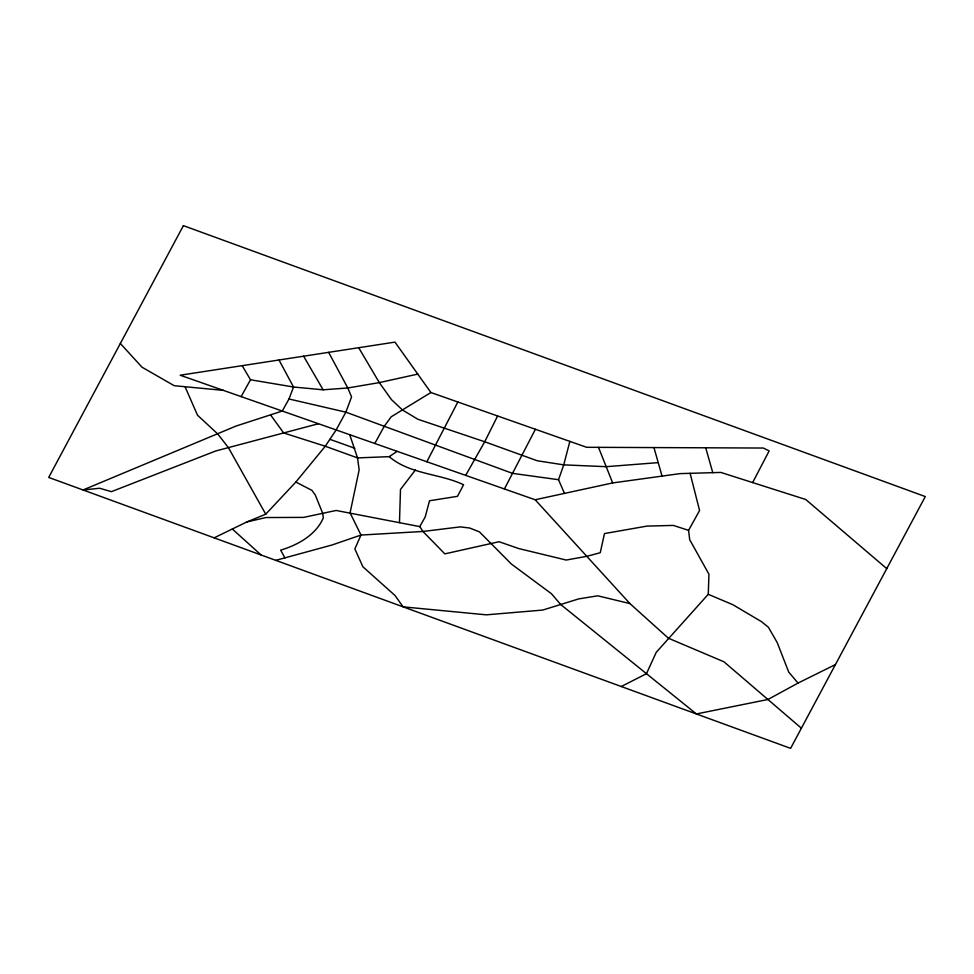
<?xml version="1.0" encoding="UTF-8"?>
<svg xmlns="http://www.w3.org/2000/svg" width="974" height="974" viewBox="0 0 974 974"><rect width="100%" height="100%" fill="white"/><g stroke="black" fill="none" stroke-linecap="round" stroke-linejoin="round"><path stroke-width="1.46" d="M399.474 522.6L400.484 489.472L415.472 469.882M621.29 686.524L646.456 673.691L656.257 652.3L708.268 594.298L708.95 574.234L689.714 539.718L688.569 530.355L699.576 510.522L690.116 473.327M569.851 441.392L563.739 464.866L558.54 479.707L564.457 493.404M318.437 423.727L215.729 450.974L111.401 491.663L99.652 488.254L83.058 489.971L236 426.064L282.265 411.04L288.998 398.987L293.527 387.019L279.002 359.99M497.617 415.983L484.699 441.758L465.669 475.373M457.841 401.994L426.843 461.761M504.398 488.972L535.408 429.278M752.646 482.568L769.156 450.913L763.348 448.04L586.64 447.297L430.91 392.522L394.969 342.118L180.178 375.221L535.176 499.759L629.922 603.588L668.408 638.226L723.95 661.796L801.395 728.199M374.807 443.511L384.194 426.368L391.195 416.799L430.91 392.522M241.126 396.613L250.501 379.775L242.173 365.664M688.569 530.355L673.338 525.412L646.919 526.106L604.489 533.569L600.24 552.721L587.091 556.264L566.186 560.05L518.74 548.557L499.065 541.727L444.838 553.865L422.947 531.463L419.818 526.617L425.2 516.963L429.534 500.758L457.488 496.326L463.575 484.735C439.615 473.401 409.932 474.472 389.21 456.648L357.543 457.902L325.279 446.238L283.678 432.955L270.735 415.155M214.134 537.843L246.86 521.942L265.744 514.187L295.853 482.045L325.279 446.238L336.14 429.936L345.867 412.172L351.565 396.881L347.791 387.981L328.628 352.344M389.21 456.648L397.161 451.352M835.436 664.56L798.035 683.078L767.914 699.49L696.398 713.954L560.683 604.489L551.491 593.763L511.411 564.056L479.427 531.865L469.651 528.018L460.361 526.885L422.947 531.463L360.989 535.055L332.049 544.99L275.788 560.354M246.86 521.942L265.89 517.547L303.632 517.389L336.127 510.461L419.818 526.617M417.773 374.101L379.324 382.612L347.791 387.981L323.124 389.807L293.527 387.019L250.501 379.775M535.176 499.759L612.658 482.934L680.047 473.62L720.821 472.427L805.754 499.504L886.754 568.621M658.229 462.626L606.193 466.68L563.739 464.866L537.246 460.763L484.699 441.758L417.883 419.258L402.554 410.054L391.451 399.608L379.324 382.612L358.7 347.706M223.265 390.343L174.224 385.704L141.997 367.186L120.35 343.493M558.54 479.707L512.507 473.364L345.867 412.172L288.998 398.987M629.922 603.588L597.768 595.808L578.69 598.9L542.774 610.053L486.294 614.837L403.114 606.851L395.03 595.528L362.888 566.771L354.853 548.91L360.989 535.055L350.08 512.848L359.15 469.906L357.543 457.902L349.727 434.708M329.894 439.323L354.767 448.247M708.268 594.298L732.935 604.744L761.4 621.595L768.376 627.219L777.252 642.657L788.721 672.084L798.035 683.078M295.853 482.045L311.936 490.36L315.357 495.182L322.698 513.322L323.319 517.9C315.917 535.055 297.813 544.99 280.634 550.14L284.907 557.859M232.311 529.004L261.154 555.01M228.379 447.614L217.811 434.027L197.515 415.204L185.06 386.727M303.62 356.192L323.124 389.807M228.44 447.687L265.744 514.187M598.511 447.346L612.658 482.934M705.724 447.797L712.773 472.67M653.956 447.577L662.052 476.116M183.392 225.639L48.7 477.43L790.608 748.361L925.3 496.57L183.392 225.639"/></g></svg>
